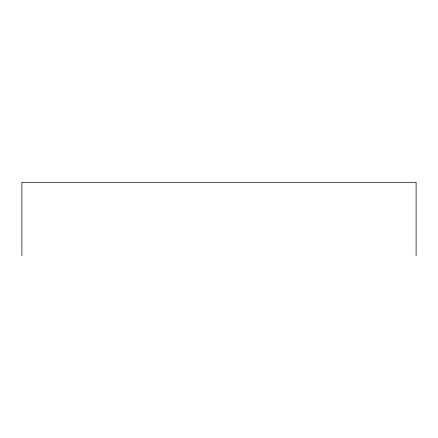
<?xml version="1.0" encoding="UTF-8"?>
<svg xmlns="http://www.w3.org/2000/svg" width="438" height="438" viewBox="0 0 438 438"><rect width="100%" height="100%" fill="white"/><g stroke="black" fill="none" stroke-linecap="round" stroke-linejoin="round"><path stroke-width="0.66" d="M416.1 255.688L416.1 182.312L21.9 182.312L21.9 255.688"/></g></svg>
